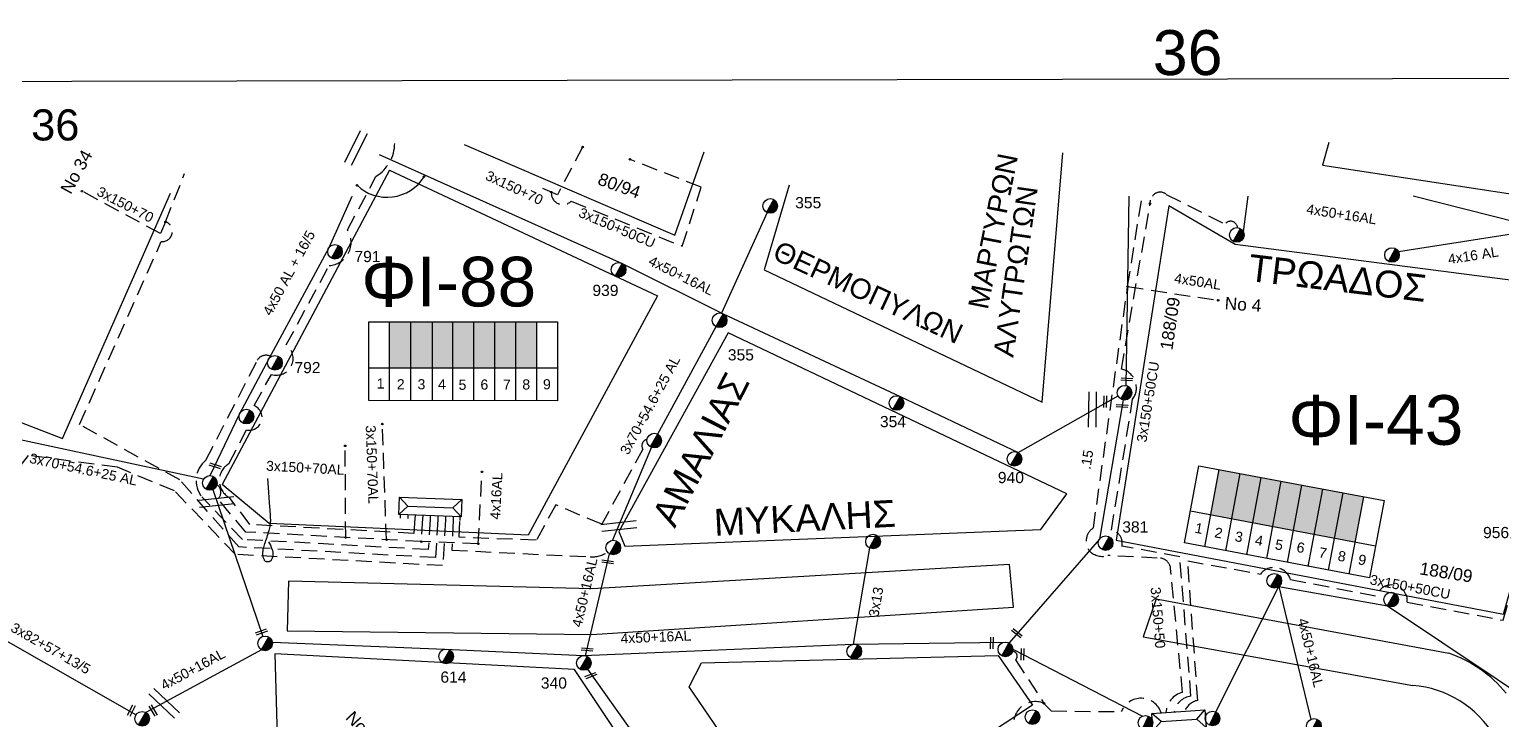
# Model space of a CAD drawing. Header units: millimetres. Extents: x 1421 to 7547, y 822 to 1873.
# Drawn here: x 7008.7 to 7245.6, y 1752.1 to 1863.1 of the extents above; entities that cross this region are included whole.
import ezdxf
from ezdxf.enums import TextEntityAlignment as Align

# ---------------------------------------------------------------- set-up
doc = ezdxf.new("R2010")
doc.units = ezdxf.units.MM
doc.linetypes.add('DASHED', pattern=[19.05, 12.7, -6.35])
doc.layers.get('0').update_dxf_attribs({"lineweight": 30})
for name, color, linetype, lineweight in [('3x13', 7, 'Continuous', 30), ('3x82+57+13_5', 7, 'Continuous', 30), ('4x50+16_5', 7, 'Continuous', 30), ('Pillar OTE', 7, 'Continuous', 30), ('PINAKIDA', 7, 'DASHED', 30), ('TEXT_ΚΑΛΩΔΙΩΝ', 7, 'Continuous', 30), ('Άγνωστα', 7, 'Continuous', 30), ('Άγνωστο εναέριο καλώδιο', 7, 'Continuous', 30), ('Γυμνά εναέρια ΧΤ (3Φ)   4x16AL', 7, 'Continuous', 30), ('Γυμνά εναέρια ΧΤ και ΦΟΠ (3Φ)   4x50+16AL', 7, 'Continuous', 30), ('Καλώδια ΧΤ   3x150+50CU', 7, 'DASHED', 30), ('Καλώδια ΧΤ   3x150+70AL', 7, 'DASHED', 30), ('Καλώδια ΧΤ   3x150AL+50CU', 7, 'DASHED', 30), ('Μηχανική τομή', 7, 'Continuous', 30), ('Στύλος ΦΜ', 7, 'Continuous', 30), ('Στύλος ΦΜ @ 1', 7, 'Continuous', 30), ('Συνδέσεις', 7, 'Continuous', 30), ('Συνεστραμμένα ΧΤ   3x70+54.6+25 AL', 7, 'SYN_LINE', 30), ('Τομή', 7, 'Continuous', 30), ('Υποσταθμός εναέριος 2 στύλων', 7, 'Continuous', 30), ('Υποσταθμός πόλεως', 7, 'Continuous', 30), ('Υπόβαθρο ΔΕΗ', 7, 'Continuous', 30), ('Υπόγεια Καλώδια Δικτύου ΧΤ   .15', 7, 'DASHED', 30), ('Υπόγεια Καλώδια Δικτύου ΧΤ  4x16AL', 7, 'DASHED', 30), ('Υπόγεια Καλώδια Δικτύου ΧΤ  4x50AL', 7, 'DASHED', 30)]:
    doc.layers.add(name, color=color, linetype=linetype, lineweight=lineweight)
doc.styles.add('arial', font='arial.ttf')
doc.styles.get("Standard").update_dxf_attribs({"font": 'arial.ttf'})
doc.linetypes.add('SYN_LINE', pattern='A,0.5,-0.0001,["/\\/\\/\\/",Standard,S=0.1,R=0,X=0,Y=-0.05],-0.25', length=0.7501)

# ---------------------------------------------------------------- blocks, each defined once
blk = doc.blocks.new('ΥΠΑΡΧΩΝ ΤΣΙΜΕΝΤΕΝΙΟΣ ΣΤΥΛΟΣ')
at = {"layer": 'Στύλος ΦΜ'}
blk.add_hatch(color=7, dxfattribs=at).paths.add_polyline_path([(-1.29, -2.28, 0.574793), (2.62, 0, 0.268822), (1.3, 2.27)])
at = {"layer": 'Στύλος ΦΜ', "color": 7}
blk.add_line((-1.29, -2.28), (1.3, 2.27), dxfattribs=at)
blk.add_circle((0, 0), 2.62, dxfattribs=at)
at = {"layer": 'Στύλος ΦΜ', "flags": 4}
for tag, p in [('ΑΡΙΘΜΟΣ', (-4.68, 8.05)), ('ΤΥΠΟΣ', (-4.91, 3.03))]:
    blk.add_attdef(tag, p, '', height=4, dxfattribs=at)
blk = doc.blocks.new('ΤΟΜΗ')
at = {"layer": 'Τομή', "lineweight": -3, "ltscale": 40}
for p, q in [((-11.37, 1.1), (11.37, 1.1)), ((11.37, -3.57), (-11.37, -3.57))]:
    blk.add_line(p, q, dxfattribs=at)
blk = doc.blocks.new('ΜΗΧΑΝΙΚΗ ΤΟΜΗ')
at = {"layer": 'Μηχανική τομή', "lineweight": -3, "ltscale": 40}
for p, q in [((-3.78, 1.15), (3.8, 1.15)), ((3.8, -0.4), (-3.78, -0.4))]:
    blk.add_line(p, q, dxfattribs=at)
blk = doc.blocks.new('ΥΠΟΣΤΑΘΜΟΣ ΕΝΑΕΡΙΟΣ ΕΠΙ 2 ΣΤΥΛΩΝ')
at = {"layer": 'Υποσταθμός εναέριος 2 στύλων', "linetype": 'Continuous', "lineweight": -3}
for points in [[(-11.97, -2.11, 0.574793), (-8.45, -0.07, 0.268822), (-9.64, 1.98)], [(9.68, -2.15, 0.574793), (13.19, -0.1, 0.268822), (12.01, 1.95)]]:
    blk.add_hatch(color=256, dxfattribs=at).paths.add_polyline_path(points)
for p, q in [((-11.97, -2.11), (-9.64, 1.98)), ((9.68, -2.15), (12.01, 1.95))]:
    blk.add_line(p, q, dxfattribs=at)
for centre in [(-10.81, -0.07), (10.84, -0.1)]:
    blk.add_circle(centre, 2.36, dxfattribs=at)
at = {"layer": 'Υποσταθμός πόλεως', "linetype": 'Continuous', "lineweight": -3, "ltscale": 40}
blk.add_lwpolyline([(-8.57, 2.82), (8.57, 2.82), (8.57, -2.82), (-8.57, -2.82)], close=True, dxfattribs=at)
for points in [[(-5.75, 0), (-8.57, 2.82)], [(-8.57, -2.82), (-5.75, 0)], [(-5.75, 0), (5.75, 0)], [(5.75, 0), (8.57, 2.82)], [(8.57, -2.82), (5.75, 0)]]:
    blk.add_lwpolyline(points, dxfattribs=at)
at = {"layer": 'Υποσταθμός εναέριος 2 στύλων', "ltscale": 40, "flags": 1}
for tag, p in [('ΜΕΤΑΣΧΗΜΑΤΙΣΜΟΣ', (14.09, 2.51)), ('ΙΣΧΥΣ', (14.07, -0.28)), ('ΑΡΙΘΜΟΣ', (14.19, -3))]:
    blk.add_attdef(tag, p, '', height=1.8, dxfattribs=at)
blk = doc.blocks.new('ΥΠΟΣΤΑΘΜΟΣ ΠΟΛΕΩΣ 9 ΑΝΑΧΩΡΗΣΕΩΝ')
at = {"layer": 'Υποσταθμός πόλεως', "ltscale": 40}
for p, q in [((-9.63, -2.82), (-9.63, -4)), ((-7.12, -2.82), (-7.12, -4)), ((-4.84, -2.82), (-4.84, -4)), ((-2.36, -2.82), (-2.36, -4)), ((0.09, -2.82), (0.09, -4)), ((2.55, -2.82), (2.55, -4)), ((5.02, -2.82), (5.02, -4)), ((7.48, -2.82), (7.48, -4)), ((9.61, -2.82), (9.61, -4))]:
    blk.add_line(p, q, dxfattribs=at)
blk.add_lwpolyline([(-10.02, 2.82), (10.02, 2.82), (10.02, -2.82), (-10.02, -2.82)], close=True, dxfattribs=at)
for points in [[(-7.21, 0), (-10.02, 2.82)], [(-10.02, -2.82), (-7.21, 0)], [(-7.21, 0), (7.21, 0)], [(7.21, 0), (10.02, 2.82)], [(10.02, -2.82), (7.21, 0)]]:
    blk.add_lwpolyline(points, dxfattribs=at)
at = {"layer": 'Υποσταθμός πόλεως', "linetype": 'SYN_LINE', "ltscale": 40, "flags": 1}
for tag, p in [('ΜΕΤΑΣΧΗΜΑΤΙΣΜΟΣ', (10.79, 1.71)), ('ΙΣΧΥΣ', (10.77, -1.08)), ('ΑΡΙΘΜΟΣ', (10.89, -3.8))]:
    blk.add_attdef(tag, p, '', height=1.8, dxfattribs=at)
blk = doc.blocks.new('_ΣΥΝΔΕΣΗ')
at = {"layer": 'Συνδέσεις', "linetype": 'SYN_LINE', "ltscale": 40}
blk.add_hatch(color=256, dxfattribs=at).paths.add_polyline_path([(0.5, -0.01, 1), (-0.5, -0.01, 1)])
at = {"layer": 'Συνδέσεις'}
blk.add_circle((0, -0.01), 0.5, dxfattribs=at)

msp = doc.modelspace()

# ---------------------------------------------------------------- hatches: boundary and pattern name
at = {"layer": 'Άγνωστα', "lineweight": -3}
msp.add_hatch(color=27, dxfattribs=at).paths.add_polyline_path([(7202.2, 1784.41), (7205.58, 1783.77), (7206.94, 1791.01), (7203.56, 1791.65)])
at = {"layer": 'Καλώδια ΧΤ   3x150+50CU', "linetype": 'DASHED', "lineweight": -3, "ltscale": 0.2}
h = msp.add_hatch(color=133, dxfattribs=at)
h.dxf.hatch_style = 1
h.paths.add_polyline_path([(7066.64, 1808.68), (7070.08, 1808.68), (7070.08, 1816.04), (7066.64, 1816.04)])
h = msp.add_hatch(color=173, dxfattribs=at)
h.dxf.hatch_style = 1
h.paths.add_polyline_path([(7070.08, 1808.68), (7073.52, 1808.67), (7073.52, 1816.04), (7070.08, 1816.04)])
h = msp.add_hatch(color=151, dxfattribs=at)
h.dxf.hatch_style = 1
h.paths.add_polyline_path([(7076.82, 1816.04), (7073.52, 1816.04), (7073.52, 1808.67), (7076.82, 1808.67)])
h = msp.add_hatch(color=27, dxfattribs=at)
h.dxf.hatch_style = 1
h.paths.add_polyline_path([(7080.21, 1808.67), (7080.21, 1816.04), (7076.82, 1816.04), (7076.82, 1808.67)])
h = msp.add_hatch(color=30, dxfattribs=at)
h.dxf.hatch_style = 1
h.paths.add_polyline_path([(7083.6, 1816.04), (7080.21, 1816.04), (7080.21, 1808.67), (7083.6, 1808.67)])
h = msp.add_hatch(color=1, dxfattribs=at)
h.dxf.hatch_style = 1
h.paths.add_polyline_path([(7086.94, 1816.04), (7083.6, 1816.04), (7083.6, 1808.67), (7086.94, 1808.66)])
h = msp.add_hatch(color=62, dxfattribs=at)
h.dxf.hatch_style = 1
h.paths.add_polyline_path([(7086.94, 1808.66), (7090.33, 1808.66), (7090.33, 1816.04), (7086.94, 1816.04)])
h = msp.add_hatch(color=6, dxfattribs=at)
h.dxf.hatch_style = 1
h.paths.add_polyline_path([(7198.82, 1785.05), (7202.2, 1784.41), (7203.56, 1791.65), (7200.18, 1792.28)])
h = msp.add_hatch(color=5, dxfattribs=at)
h.dxf.hatch_style = 1
h.paths.add_polyline_path([(7210.18, 1790.4), (7206.94, 1791.01), (7205.58, 1783.77), (7208.82, 1783.16)])
h = msp.add_hatch(color=85, dxfattribs=at)
h.dxf.hatch_style = 1
h.paths.add_polyline_path([(7212.15, 1782.53), (7213.51, 1789.78), (7210.18, 1790.4), (7208.82, 1783.16)])
h = msp.add_hatch(color=173, dxfattribs=at)
h.dxf.hatch_style = 1
h.paths.add_polyline_path([(7216.85, 1789.15), (7213.51, 1789.78), (7212.15, 1782.53), (7215.49, 1781.9)])
h = msp.add_hatch(color=1, dxfattribs=at)
h.dxf.hatch_style = 1
h.paths.add_polyline_path([(7220.13, 1788.54), (7216.85, 1789.15), (7215.49, 1781.9), (7218.77, 1781.28)])
h = msp.add_hatch(color=4, dxfattribs=at)
h.dxf.hatch_style = 1
h.paths.add_polyline_path([(7218.77, 1781.28), (7222.1, 1780.66), (7223.46, 1787.91), (7220.13, 1788.54)])

# ---------------------------------------------------------------- linework, layer by layer
at = {"color": 27, "linetype": 'Continuous', "lineweight": -3, "ltscale": 0.2}
msp.add_lwpolyline([(7185.66, 1836.26), (7185.17, 1805.81)], dxfattribs=at)
at = {"layer": '3x13', "color": 1, "lineweight": -3, "ltscale": 0.2}
msp.add_lwpolyline([(7143.88, 1779.69), (7141.24, 1764.19)], dxfattribs=at)
at = {"layer": '3x82+57+13_5', "color": 62, "linetype": 'Continuous', "lineweight": -3, "ltscale": 0.2}
msp.add_lwpolyline([(6996.09, 1769.77), (7025.82, 1752.84)], dxfattribs=at)
at = {"layer": '4x50+16_5', "color": 151, "lineweight": -3, "ltscale": 0.2}
msp.add_lwpolyline([(7037.76, 1791.32), (7042.46, 1801.19), (7047.23, 1810.14), (7056.9, 1828.02), (7060.6, 1836.26), (7060.6, 1836.26)], dxfattribs=at)
at = {"layer": 'Pillar OTE', "lineweight": -3, "ltscale": 40}
for points in [[(7063.32, 1803.4), (7063.32, 1816.04), (7093.65, 1816.04), (7093.65, 1803.37), (7063.32, 1803.4)], [(7066.64, 1803.4), (7066.64, 1816.04)], [(7070.08, 1803.4), (7070.08, 1816.04)], [(7073.52, 1803.39), (7073.52, 1816.04)], [(7076.82, 1803.39), (7076.82, 1816.04)], [(7080.21, 1803.39), (7080.21, 1816.04)], [(7083.6, 1803.38), (7083.6, 1816.04)], [(7086.94, 1803.38), (7086.94, 1816.04)], [(7090.33, 1803.38), (7090.33, 1816.04)], [(7063.32, 1808.68), (7093.65, 1808.66)], [(7194.58, 1780.48), (7196.91, 1792.9), (7226.72, 1787.3), (7224.38, 1774.85), (7194.58, 1780.48)], [(7197.85, 1779.86), (7200.18, 1792.28)], [(7201.23, 1779.22), (7203.56, 1791.65)], [(7204.61, 1778.58), (7206.94, 1791.01)], [(7207.85, 1777.97), (7210.18, 1790.4)], [(7211.17, 1777.34), (7213.51, 1789.78)], [(7214.51, 1776.71), (7216.85, 1789.15)], [(7217.79, 1776.09), (7220.13, 1788.54)], [(7221.12, 1775.46), (7223.46, 1787.91)], [(7195.55, 1785.67), (7225.36, 1780.04)]]:
    msp.add_lwpolyline(points, dxfattribs=at)
at = {"layer": 'PINAKIDA', "linetype": 'Continuous', "lineweight": -3, "ltscale": 0.2}
msp.add_lwpolyline([(5474.15, 1851.64), (7546.99, 1855.83), (7546.99, 826.44), (5474.15, 822.25)], close=True, dxfattribs=at)
at = {"layer": 'Άγνωστα', "lineweight": -3}
msp.add_lwpolyline([(7047.17, 1780.68), (7047.45, 1780.14), (7047.65, 1779.67), (7047.78, 1779.27), (7047.84, 1778.93), (7047.86, 1778.65), (7047.84, 1778.41), (7047.8, 1778.22), (7047.75, 1778.06), (7047.7, 1777.93), (7047.65, 1777.82), (7047.6, 1777.73), (7047.55, 1777.67), (7047.5, 1777.61), (7047.45, 1777.57), (7047.39, 1777.54), (7047.33, 1777.51), (7047.26, 1777.49), (7047.19, 1777.47), (7047.12, 1777.46), (7047.04, 1777.45), (7046.96, 1777.45), (7046.89, 1777.45), (7046.81, 1777.47), (7046.75, 1777.49), (7046.68, 1777.52), (7046.62, 1777.57), (7046.57, 1777.62), (7046.52, 1777.68), (7046.48, 1777.75), (7046.44, 1777.83), (7046.4, 1777.91), (7046.37, 1778), (7046.34, 1778.09), (7046.31, 1778.2), (7046.29, 1778.3), (7046.27, 1778.42), (7046.25, 1778.54), (7046.24, 1778.66), (7046.24, 1778.79), (7046.25, 1778.93), (7046.26, 1779.08), (7046.27, 1779.23), (7046.3, 1779.4), (7046.34, 1779.57), (7046.38, 1779.76), (7046.43, 1779.95), (7046.49, 1780.17), (7046.56, 1780.39), (7046.64, 1780.64), (7046.73, 1780.89), (7046.82, 1781.16), (7046.91, 1781.42), (7047, 1781.69), (7047.09, 1781.96), (7047.17, 1782.22), (7047.24, 1782.47), (7047.3, 1782.7), (7047.35, 1782.92), (7047.39, 1783.12), (7047.42, 1783.3), (7047.44, 1783.47), (7047.46, 1783.61), (7047.48, 1783.74), (7047.49, 1783.84), (7047.49, 1783.92), (7047.5, 1783.98), (7047.5, 1784.03), (7047.51, 1784.06), (7047.51, 1784.08), (7047.51, 1784.09), (7047.51, 1784.09), (7047.51, 1784.1), (7047.51, 1784.11), (7047.5, 1784.2), (7047.48, 1784.45), (7047.45, 1784.94), (7047.39, 1785.75), (7047.31, 1786.96), (7047.18, 1788.64), (7047.02, 1790.87)], dxfattribs=at)
at = {"layer": 'Άγνωστο εναέριο καλώδιο', "color": 1, "lineweight": -3, "ltscale": 0.2}
msp.add_lwpolyline([(7204.07, 1830.54), (7204.87, 1836.26), (7204.87, 1836.26)], dxfattribs=at)
at = {"layer": 'Γυμνά εναέρια ΧΤ (3Φ)   4x16AL', "color": 27, "lineweight": -3, "ltscale": 0.2}
msp.add_lwpolyline([(7252.41, 1830.95), (7229.07, 1827.3)], dxfattribs=at)
at = {"layer": 'Γυμνά εναέρια ΧΤ και ΦΟΠ (3Φ)   4x50+16AL', "color": 151, "lineweight": -3, "ltscale": 0.2}
msp.add_lwpolyline([(7064.96, 1842.98), (7104.1, 1825.46), (7120.34, 1817.32), (7148.83, 1804.02), (7167.81, 1795.03), (7183.9, 1804.13)], dxfattribs=at)
at = {"layer": 'Γυμνά εναέρια ΧΤ και ΦΟΠ (3Φ)   4x50+16AL', "color": 27, "lineweight": -3, "ltscale": 0.2}
for points in [[(7271.38, 1819.01), (7252.41, 1830.95), (7231.39, 1836.26), (7231.39, 1836.26)], [(7184.73, 1803.49), (7180.9, 1781.09), (7166.35, 1764.39)], [(7166.94, 1763.4), (7187.82, 1752.63)]]:
    msp.add_lwpolyline(points, dxfattribs=at)
at = {"layer": 'Γυμνά εναέρια ΧΤ και ΦΟΠ (3Φ)   4x50+16AL', "color": 1, "lineweight": -3, "ltscale": 0.2}
for points in [[(7038.18, 1789.06), (7046.26, 1765.46)], [(7098.19, 1762.32), (7102.06, 1778.72)], [(7046.02, 1763.31), (7027.39, 1753.22)], [(7047.76, 1764.51), (7075.53, 1763.39), (7097.88, 1762.36), (7141.24, 1764.19), (7165.71, 1764.54)], [(7098.51, 1760.16), (7112.57, 1740.39), (7123.21, 1723.24), (7126.97, 1717.69)]]:
    msp.add_lwpolyline(points, dxfattribs=at)
at = {"layer": 'Γυμνά εναέρια ΧΤ και ΦΟΠ (3Φ)   4x50+16AL', "color": 173, "lineweight": -3, "ltscale": 0.2}
msp.add_lwpolyline([(7199.62, 1753.3), (7209.79, 1773.48), (7227.28, 1770.35), (7253.84, 1752.59)], dxfattribs=at)
at = {"layer": 'Γυμνά εναέρια ΧΤ και ΦΟΠ (3Φ)   4x50+16AL', "color": 206, "lineweight": -3, "ltscale": 0.2}
msp.add_lwpolyline([(7209.79, 1773.48), (7214.91, 1752.1)], dxfattribs=at)
at = {"layer": 'Καλώδια ΧΤ   3x150+50CU', "color": 173, "linetype": 'DASHED', "lineweight": -3, "ltscale": 0.2}
msp.add_lwpolyline([(7092.68, 1836.92, 0.703983), (7095.86, 1835.47), (7113.74, 1828.22), (7116.8, 1837.71), (7105.34, 1842.19)], format="xyb", dxfattribs=at)
at = {"layer": 'Καλώδια ΧΤ   3x150+50CU', "color": 1, "lineweight": -3, "ltscale": 0.2}
for points in [[(7192.95, 1753.3, -0.328149), (7195.64, 1755.84), (7193.84, 1778.25), (7184.53, 1779.98, 0.420561), (7182.84, 1782.55), (7186.25, 1803.59, 0.53687), (7184.47, 1808.46), (7189.15, 1835.62, -0.57383), (7191.67, 1836.57), (7201.13, 1831.79, -0.696939), (7203.13, 1831.2)], [(7076.87, 1784.13), (7076.65, 1779.32), (7098.93, 1778.25, 0.157825), (7101.73, 1779.01)]]:
    msp.add_lwpolyline(points, format="xyb", dxfattribs=at)
at = {"layer": 'Καλώδια ΧΤ   3x150+50CU', "color": 30, "lineweight": -3, "ltscale": 0.2}
msp.add_lwpolyline([(7108.08, 1797.15, 0.521414), (7107.41, 1795.57), (7100.79, 1783.48), (7093.38, 1786.63), (7090.25, 1780.91), (7077.84, 1781.42), (7077.93, 1784.09)], format="xyb", dxfattribs=at)
at = {"layer": 'Καλώδια ΧΤ   3x150+50CU', "color": 4, "lineweight": -3, "ltscale": 0.2}
msp.add_lwpolyline([(7194.61, 1753.41, -0.249), (7196.73, 1755.15), (7195.12, 1777.6), (7206.84, 1775.48, -0.600909), (7211.65, 1774.62), (7225.49, 1771.94, -0.896788), (7230.46, 1770.96), (7245.87, 1768.05), (7248.84, 1777.9, -0.577215), (7247.84, 1780.28)], format="xyb", dxfattribs=at)
at = {"layer": 'Καλώδια ΧΤ   3x150+70AL', "color": 27, "lineweight": -3, "ltscale": 0.2}
msp.add_line((7080.9, 1780.35), (7071.73, 1780.71), dxfattribs=at)
at = {"layer": 'Καλώδια ΧΤ   3x150+70AL', "color": 173, "lineweight": -3, "ltscale": 0.2}
msp.add_lwpolyline([(7070.71, 1784.49), (7070.56, 1782.02), (7044.16, 1783.45), (7040.85, 1787.77, -0.577927), (7040.77, 1793.23), (7043.59, 1798.67, 0.923977), (7044.83, 1802.58), (7047.63, 1807.6, 0.852459), (7049.99, 1812.34), (7056.91, 1825.1, 0.566817), (7059.88, 1830.85), (7064.45, 1839.46, 0.259056), (7067.47, 1844.81)], format="xyb", dxfattribs=at)
at = {"layer": 'Καλώδια ΧΤ   3x150+70AL', "color": 173, "linetype": 'DASHED', "lineweight": -3, "ltscale": 0.2}
msp.add_lwpolyline([(7097.71, 1844.17), (7093.65, 1836.49), (7090.6, 1837.84)], dxfattribs=at)
at = {"layer": 'Καλώδια ΧΤ   3x150+70AL', "color": 133, "lineweight": -3, "ltscale": 0.2}
for points in [[(7030.57, 1832.14), (7033.64, 1839.91)], [(7030.57, 1832.14), (7029.75, 1830.26), (7017.12, 1837.09)]]:
    msp.add_lwpolyline(points, dxfattribs=at)
msp.add_lwpolyline([(7074.41, 1784.25), (7074.02, 1778.13), (7042.39, 1779.84), (7032.87, 1790.64), (7016.72, 1799.52), (7029.89, 1828.98, 0.88483), (7030.57, 1832.14)], format="xyb", dxfattribs=at)
at = {"layer": 'Καλώδια ΧΤ   3x150+70AL', "color": 151, "lineweight": -3, "ltscale": 0.2}
msp.add_lwpolyline([(7073.18, 1784.33), (7072.87, 1779.42), (7042.97, 1781.04), (7036.42, 1787.9, -0.411507), (7037.06, 1793.79), (7045.19, 1809.56, -0.474426), (7047.57, 1810.46)], format="xyb", dxfattribs=at)
at = {"layer": 'Καλώδια ΧΤ   3x150+70AL', "color": 62, "lineweight": -3, "ltscale": 0.2}
msp.add_lwpolyline([(7075.64, 1784.18), (7075.18, 1776.83), (7041.84, 1778.64), (7032, 1788.87), (7022.84, 1792.67), (7008.47, 1794.56), (7003.14, 1787.94), (6995.27, 1795.68, 0.529413), (6994.1, 1799.85)], format="xyb", dxfattribs=at)
at = {"layer": 'Καλώδια ΧΤ   3x150+70AL', "color": 27, "lineweight": -3, "ltscale": 0.2}
for points in [[(7066.14, 1781.01), (7065.48, 1799.62)], [(7059.57, 1781.37), (7059.49, 1796.11)]]:
    msp.add_lwpolyline(points, dxfattribs=at)
msp.add_lwpolyline([(7071.96, 1784.41), (7071.73, 1780.71), (7043.52, 1782.24), (7038.98, 1787.57, 0.495864), (7038.85, 1789.84)], format="xyb", dxfattribs=at)
at = {"layer": 'Καλώδια ΧΤ   3x150AL+50CU', "color": 5, "lineweight": -3, "ltscale": 0.2}
for points in [[(7166.89, 1763.03, -0.703782), (7167.42, 1761.69), (7171.97, 1754.67), (7173.12, 1753.45), (7184.43, 1753.35, -0.697716), (7190.85, 1753.17)], [(7171.97, 1754.67, 0.671966), (7167.36, 1750.19), (7171.21, 1745.13), (7175, 1747.25), (7203.07, 1720.46), (7152.68, 1687.7, 0.839834), (7149.71, 1686.61)]]:
    msp.add_lwpolyline(points, format="xyb", dxfattribs=at)
at = {"layer": 'Συνεστραμμένα ΧΤ   3x70+54.6+25 AL', "color": 30, "lineweight": -3, "ltscale": 20}
for points in [[(7127.42, 1833.63), (7120.06, 1817.46)], [(7119.18, 1815.28), (7109.34, 1797.18), (7102.52, 1780.92)]]:
    msp.add_lwpolyline(points, dxfattribs=at)
at = {"layer": 'Συνεστραμμένα ΧΤ   3x70+54.6+25 AL', "color": 27, "lineweight": -3, "ltscale": 20}
msp.add_lwpolyline([(7036.7, 1790.76), (6994.1, 1799.85)], dxfattribs=at)
at = {"layer": 'Υπόβαθρο ΔΕΗ', "lineweight": -3, "ltscale": 0.2}
for points in [[(7078.65, 1844.6), (7112.54, 1830.02), (7117.26, 1843.43)], [(7217.82, 1844.89), (7216.83, 1841.26), (7258.02, 1835), (7260.76, 1844.45)], [(7130.98, 1838.07), (7126.96, 1824.43), (7171.69, 1803.15), (7174.99, 1843.27)], [(7066.61, 1840.48), (7039.67, 1789.88)], [(7066.61, 1840.48), (7109.75, 1820.23), (7088.96, 1781.73), (7047.25, 1783.61)], [(6978.23, 1838.61), (6976.35, 1833.99), (7003.66, 1801.26), (7013.98, 1797.29), (7031.35, 1836.76)], [(7202.75, 1828.48), (7192.08, 1834.71), (7183.61, 1780.94), (7245.96, 1769.02), (7260.69, 1820.98), (7202.75, 1828.48)], [(7121.13, 1814.3), (7103.53, 1782.35), (7104.53, 1779.98), (7171.48, 1782.63), (7175.68, 1788.39), (7121.13, 1814.3)], [(7047.25, 1783.61), (7039.67, 1789.88)], [(7050.39, 1774.31), (7050.14, 1766.33), (7099.2, 1765.75), (7167.07, 1770.14), (7166.43, 1777), (7099.26, 1773.09), (7050.39, 1774.31)], [(7190.04, 1771.47), (7187.93, 1765.39), (7231.36, 1757.56)], [(7190.04, 1771.47), (7237.16, 1762.75)], [(7048.72, 1743.61), (7082.76, 1697.43), (7121.51, 1722.46), (7096.38, 1760.15), (7048.19, 1762.67), (7048.72, 1743.61)]]:
    msp.add_lwpolyline(points, dxfattribs=at)
msp.add_lwpolyline([(7114.88, 1757.33), (7116.83, 1761.19), (7164.61, 1762.4), (7170.11, 1754.39), (7133.35, 1730.21)], close=True, dxfattribs=at)
at = {"layer": 'Υπόβαθρο ΔΕΗ', "lineweight": -3}
msp.add_arc((7066.23, 1843.13), 7.03, 226.5287, 327.8978, dxfattribs=at)
at = {"layer": 'Υπόβαθρο ΔΕΗ', "lineweight": -3, "ltscale": 0.2}
for centre, radius, start, end in [((7230.56, 1743.51), 20.34, 39.0202, 71.0756), ((7230.01, 1740.74), 16.88, 30.7021, 85.4188)]:
    msp.add_arc(centre, radius, start, end, dxfattribs=at)
at = {"layer": 'Υπόγεια Καλώδια Δικτύου ΧΤ   .15', "color": 85, "lineweight": -3, "ltscale": 0.2}
msp.add_lwpolyline([(7191.6, 1753.21, -0.32899), (7194.28, 1756.45), (7192.37, 1776.35, 0.428245), (7190.22, 1778.04), (7182.28, 1778.46, -0.274943), (7179.32, 1779.17, -0.44104), (7179.94, 1782.92), (7185.45, 1821.72), (7187.77, 1836.26)], format="xyb", dxfattribs=at)
at = {"layer": 'Υπόγεια Καλώδια Δικτύου ΧΤ  4x16AL', "color": 27, "lineweight": -3, "ltscale": 0.2}
msp.add_lwpolyline([(7080.9, 1780.35), (7081.52, 1791.93)], dxfattribs=at)
at = {"layer": 'Υπόγεια Καλώδια Δικτύου ΧΤ  4x50AL', "color": 85, "lineweight": -3, "ltscale": 0.2}
msp.add_lwpolyline([(7185.45, 1821.72), (7200.02, 1819.53)], dxfattribs=at)

# ---------------------------------------------------------------- block references
at = {"layer": 'Μηχανική τομή', "lineweight": -3}
for p, xscale, yscale, zscale, rotation in [((7185.31, 1806.72), 0.2499999999999187, 0.2499999999999187, 0.2499999999999187, 356.7724137810678), ((7181.94, 1803.22), 0.2499999999999187, 0.2499999999999187, 0.2499999999999187, 88.41138844406339), ((7184.55, 1802.41), 0.2499999999999187, 0.2499999999999187, 0.2499999999999187, 356.7724137810678), ((7038.52, 1792.8), 0.2499999999999186, 0.2499999999999186, 0.2499999999999186, 342.8399546410858), ((7101.73, 1777.36), 0.2499999999999186, 0.2499999999999186, 0.2499999999999186, 352.6950073624005), ((7046.04, 1766.07), 0.2499999999999186, 0.2499999999999186, 0.2499999999999186, 19.20442051791023), ((7167.57, 1765.89), 0.2499999999999187, 0.2499999999999187, 0.2499999999999187, 321.5187885833964), ((7098.45, 1763.42), 0.2499999999999187, 0.2499999999999187, 0.2499999999999187, 175.0419538045839), ((7163.68, 1764.39), 0.2499999999999187, 0.2499999999999187, 0.2499999999999187, 88.41138844406339), ((7168.6, 1762.55), 0.2499999999999187, 0.2499999999999187, 0.2499999999999187, 88.41138844406339), ((7099.06, 1759.07), 0.2499999999999187, 0.2499999999999187, 0.2499999999999187, 20.23471262866764), ((7025.14, 1753.47), 0.2499999999999186, 0.2499999999999186, 0.2499999999999186, 63.1626774695232), ((7028.66, 1753.55), 0.2499999999999186, 0.2499999999999186, 0.2499999999999186, 120.7473409145398)]:
    msp.add_blockref('ΜΗΧΑΝΙΚΗ ΤΟΜΗ', p, dxfattribs=dict(at, xscale=xscale, yscale=yscale, zscale=zscale, rotation=rotation))
at = {"layer": 'Στύλος ΦΜ @ 1', "lineweight": -3, "ltscale": 40}
ref = msp.add_blockref('ΥΠΑΡΧΩΝ ΤΣΙΜΕΝΤΕΝΙΟΣ ΣΤΥΛΟΣ', (7127.91, 1834.7), dxfattribs=dict(at, xscale=0.4499999999998181, yscale=0.4499999999998181, zscale=0.4499999999998181))
ref.add_attrib('ΤΥΠΟΣ', '355', (7131.93, 1834.33), dxfattribs={"layer": 'Στύλος ΦΜ', "height": 1.8, "flags": 4})
at = {"layer": 'Στύλος ΦΜ @ 1', "lineweight": -3, "ltscale": 40, "xscale": 0.4499999999998181, "yscale": 0.4499999999998181, "zscale": 0.4499999999998181}
for p in [(7203.01, 1830.03), (7228, 1826.81), (7184.95, 1804.65), (7043.58, 1800.81), (7109.24, 1796.95), (7037.71, 1790.14), (7102.65, 1779.74), (7144.46, 1780.71), (7209.05, 1774.4), (7227.86, 1771.37), (7046.6, 1764.33), (7141.44, 1763.03), (7165.76, 1763.36), (7170.13, 1752.46), (7026.81, 1752.2), (7215.44, 1751.04)]:
    msp.add_blockref('ΥΠΑΡΧΩΝ ΤΣΙΜΕΝΤΕΝΙΟΣ ΣΤΥΛΟΣ', p, dxfattribs=at)
at = {"layer": 'Στύλος ΦΜ @ 1', "lineweight": -3, "ltscale": 40}
ref = msp.add_blockref('ΥΠΑΡΧΩΝ ΤΣΙΜΕΝΤΕΝΙΟΣ ΣΤΥΛΟΣ', (7057.85, 1827.33), dxfattribs=dict(at, xscale=0.4499999999998181, yscale=0.4499999999998181, zscale=0.4499999999998181))
ref.add_attrib('ΤΥΠΟΣ', '791', (7060.98, 1825.67), dxfattribs={"layer": 'Στύλος ΦΜ', "height": 1.8, "flags": 4})
ref = msp.add_blockref('ΥΠΑΡΧΩΝ ΤΣΙΜΕΝΤΕΝΙΟΣ ΣΤΥΛΟΣ', (7103.51, 1824.43), dxfattribs=dict(at, xscale=0.4499999999998181, yscale=0.4499999999998181, zscale=0.4499999999998181))
ref.add_attrib('ΤΥΠΟΣ', '939', (7099.29, 1820.22), dxfattribs={"layer": 'Στύλος ΦΜ', "height": 1.8, "flags": 4})
ref = msp.add_blockref('ΥΠΑΡΧΩΝ ΤΣΙΜΕΝΤΕΝΙΟΣ ΣΤΥΛΟΣ', (7119.76, 1816.3), dxfattribs=dict(at, xscale=0.4499999999998181, yscale=0.4499999999998181, zscale=0.4499999999998181))
ref.add_attrib('ΤΥΠΟΣ', '355', (7121.09, 1809.85), dxfattribs={"layer": 'Στύλος ΦΜ', "height": 1.8, "flags": 4})
ref = msp.add_blockref('ΥΠΑΡΧΩΝ ΤΣΙΜΕΝΤΕΝΙΟΣ ΣΤΥΛΟΣ', (7048.19, 1809.46), dxfattribs=dict(at, xscale=0.4499999999998181, yscale=0.4499999999998181, zscale=0.4499999999998181))
ref.add_attrib('ΤΥΠΟΣ', '792', (7051.32, 1807.8), dxfattribs={"layer": 'Στύλος ΦΜ', "height": 1.8, "flags": 4})
ref = msp.add_blockref('ΥΠΑΡΧΩΝ ΤΣΙΜΕΝΤΕΝΙΟΣ ΣΤΥΛΟΣ', (7148.24, 1803), dxfattribs=dict(at, xscale=0.4499999999998181, yscale=0.4499999999998181, zscale=0.4499999999998181))
ref.add_attrib('ΤΥΠΟΣ', '354', (7145.57, 1799.11), dxfattribs={"layer": 'Στύλος ΦΜ', "height": 1.8, "flags": 4})
ref = msp.add_blockref('ΥΠΑΡΧΩΝ ΤΣΙΜΕΝΤΕΝΙΟΣ ΣΤΥΛΟΣ', (7167.23, 1794.01), dxfattribs=dict(at, xscale=0.4499999999998181, yscale=0.4499999999998181, zscale=0.4499999999998181))
ref.add_attrib('ΤΥΠΟΣ', '940', (7164.56, 1790.11), dxfattribs={"layer": 'Στύλος ΦΜ', "height": 1.8, "flags": 4})
ref = msp.add_blockref('ΥΠΑΡΧΩΝ ΤΣΙΜΕΝΤΕΝΙΟΣ ΣΤΥΛΟΣ', (7181.9, 1780.46), dxfattribs=dict(at, xscale=0.4499999999998181, yscale=0.4499999999998181, zscale=0.4499999999998181))
ref.add_attrib('ΤΥΠΟΣ', '381', (7184.58, 1782.16), dxfattribs={"layer": 'Στύλος ΦΜ', "height": 1.8, "flags": 4})
ref = msp.add_blockref('ΥΠΑΡΧΩΝ ΤΣΙΜΕΝΤΕΝΙΟΣ ΣΤΥΛΟΣ', (7248.42, 1781.31), dxfattribs=dict(at, xscale=0.4499999999998181, yscale=0.4499999999998181, zscale=0.4499999999998181))
ref.add_attrib('ΤΥΠΟΣ', '956', (7242.66, 1781.26), dxfattribs={"layer": 'Στύλος ΦΜ', "height": 1.8, "flags": 4})
ref = msp.add_blockref('ΥΠΑΡΧΩΝ ΤΣΙΜΕΝΤΕΝΙΟΣ ΣΤΥΛΟΣ', (7075.74, 1762.23), dxfattribs=dict(at, xscale=0.4499999999998181, yscale=0.4499999999998181, zscale=0.4499999999998181))
ref.add_attrib('ΤΥΠΟΣ', '614', (7074.82, 1758), dxfattribs={"layer": 'Στύλος ΦΜ', "height": 1.8, "flags": 4})
ref = msp.add_blockref('ΥΠΑΡΧΩΝ ΤΣΙΜΕΝΤΕΝΙΟΣ ΣΤΥΛΟΣ', (7097.91, 1761.18), dxfattribs=dict(at, xscale=0.4499999999998181, yscale=0.4499999999998181, zscale=0.4499999999998181))
ref.add_attrib('ΤΥΠΟΣ', '340', (7090.99, 1757.05), dxfattribs={"layer": 'Στύλος ΦΜ', "height": 1.8, "flags": 4})
at = {"layer": 'Συνδέσεις', "lineweight": -3, "xscale": 0.25, "yscale": 0.25, "zscale": 0.25}
for p in [(7097.71, 1844.17), (7105.34, 1842.2), (7072.18, 1839.4), (7017.12, 1837.09), (7061.39, 1838.03), (7092.68, 1836.92), (7189.05, 1835.07), (7030.57, 1832.14), (7185.45, 1821.72), (7200.02, 1819.53), (7065.48, 1799.62), (7059.49, 1796.11), (7081.52, 1791.93), (7059.57, 1781.37), (7066.15, 1781.01), (7071.73, 1780.71), (7080.91, 1780.35), (7171.97, 1754.67)]:
    msp.add_blockref('_ΣΥΝΔΕΣΗ', p, dxfattribs=at)
at = {"layer": 'Τομή', "lineweight": -3}
for p, xscale, yscale, zscale, rotation in [((7061.5, 1843.88), 0.2499999999998871, 0.2499999999998871, 0.2499999999998871, 243.3881188786319), ((7179.47, 1801.96), 0.2499999999998872, 0.2499999999998872, 0.2499999999998872, 89.2280286014407), ((7038.83, 1786.77), 0.2499999999998871, 0.2499999999998871, 0.2499999999998871, 186.1921549935762), ((7103.59, 1782.89), 0.2499999999998871, 0.2499999999998871, 0.2499999999998871, 186.1921549935762), ((7030.14, 1754.45), 0.2499999999998871, 0.2499999999998871, 0.2499999999998871, 136.4041713877465)]:
    msp.add_blockref('ΤΟΜΗ', p, dxfattribs=dict(at, xscale=xscale, yscale=yscale, zscale=zscale, rotation=rotation))
at = {"layer": 'Υποσταθμός εναέριος 2 στύλων', "lineweight": -3, "xscale": 0.4999999999999998, "yscale": 0.4999999999999998, "zscale": 0.4999999999999998, "rotation": 3.747145617880559}
msp.add_blockref('ΥΠΟΣΤΑΘΜΟΣ ΕΝΑΕΡΙΟΣ ΕΠΙ 2 ΣΤΥΛΩΝ', (7193.7, 1751.94), dxfattribs=at)
at = {"layer": 'Υποσταθμός πόλεως', "lineweight": -3, "xscale": 0.4999999999999998, "yscale": 0.4999999999999998, "zscale": 0.4999999999999998, "rotation": 357.9141753761306}
msp.add_blockref('ΥΠΟΣΤΑΘΜΟΣ ΠΟΛΕΩΣ 9 ΑΝΑΧΩΡΗΣΕΩΝ', (7073.2, 1786.27), dxfattribs=at)

# ---------------------------------------------------------------- texts
at = {"linetype": 'Continuous', "lineweight": -3, "ltscale": 0.2}
for height, p in [(7.228, (7189.49, 1855.76)), (5, (7008.94, 1845.24))]:
    msp.add_text('36', height=height, dxfattribs=at).set_placement(p)
at = {"lineweight": -3, "ltscale": 40, "width": 51.2353, "attachment_point": 1, "style": 'arial'}
for s, insert, char_height, rotation in [('{\\H1.083x;ΜΑΡΤΥΡΩΝ}', (7159.73, 1818.53), 3, 78.8535), ('{\\H1.083x;ΑΛΥΤΡΩΤΩΝ}', (7163.81, 1810.7), 3, 81.7579), ('{\\H1.083x;ΘΕΡΜΟΠΥΛΩΝ}', (7129.44, 1829.22), 3, 335.1056), ('{\\H1.083x;ΤΡΩΑΔΟΣ}', (7205.21, 1826.97), 4, 353.1832), ('{\\H1.083x;ΑΜΑΛΙΑΣ}', (7108.7, 1784.71), 4, 62.8178), ('{\\H1.083x;ΜΥΚΑΛΗΣ}', (7118.73, 1785.93), 4, 2.9446)]:
    msp.add_mtext(s, dxfattribs=dict(at, insert=insert, char_height=char_height, rotation=rotation))
at = {"lineweight": -3, "ltscale": 30, "char_height": 1.63, "width": 11.2573, "attachment_point": 1}
for s, insert, rotation in [('1', (7064.56, 1806.96), 0.0036), ('2', (7067.8, 1806.83), 0.0036), ('3', (7071.13, 1806.83), 0.0036), ('4', (7074.44, 1806.83), 0.0036), ('5', (7077.74, 1806.75), 0.0036), ('6', (7081.26, 1806.78), 0.0036), ('7', (7084.89, 1806.78), 0.0036), ('8', (7088, 1806.8), 0.0036), ('9', (7091.33, 1806.83), 0.0036), ('1', (7196.46, 1783.75), 349.3636), ('2', (7199.62, 1783.02), 349.3636), ('3', (7202.89, 1782.4), 349.3636), ('4', (7206.14, 1781.79), 349.3636), ('5', (7209.37, 1781.1), 349.3636), ('6', (7212.83, 1780.66), 349.9239), ('7', (7216.4, 1779.81), 349.3636), ('8', (7219.46, 1779.26), 349.3636), ('9', (7222.74, 1778.67), 349.3636)]:
    msp.add_mtext(s, dxfattribs=dict(at, insert=insert, rotation=rotation))
at = {"layer": 'TEXT_ΚΑΛΩΔΙΩΝ', "lineweight": -3, "ltscale": 0.2}
for s, rotation, p in [('3x150+70', 334.8304, (7086.73, 1837.64)), ('3x150+70', 332.6689, (7024.1, 1834.94)), ('3x150+50CU', 336.9189, (7103.26, 1831.2)), ('4x50+16AL', 351.3242, (7219.88, 1833.38)), ('4x50 AL + 16/5', 61.5947, (7050.43, 1823.93)), (' 4x16 AL', 8.8811, (7240.77, 1826.7)), ('4x50+16AL', 333.4029, (7113.6, 1823.49)), ('4x50AL', 351.4401, (7196.73, 1822.55)), ('3x70+54.6+25 AL', 61.4649, (7108.57, 1802.67)), ('3x150+50CU', 80.7731, (7188.72, 1803.19)), ('3x150+70AL', 272.0489, (7063.82, 1793.12)), ('3x70+54.6+25 AL', 347.9425, (7017.35, 1792.33)), ('.15', 80.7731, (7178.9, 1793.9)), ('3x150+70AL', 356.8996, (7053.07, 1792.58)), ('4x16AL', 86.8629, (7083.81, 1788.04)), ('4x50+16AL', 76.7196, (7098.04, 1772.53)), ('3x150+50CU', 349.2916, (7230.93, 1773.42)), ('3x13', 80.3156, (7144.94, 1771)), ('3x150+50', 274.5938, (7190.33, 1768.46)), ('4x50+16AL', 283.4666, (7214.92, 1762.82)), ('3x82+57+13/5', 330.3448, (7012.09, 1763.54)), ('4x50+16AL', 2.4217, (7109.5, 1765.35)), ('4x50+16AL', 28.437, (7034.96, 1760.16))]:
    msp.add_text(s, height=1.6, rotation=rotation, dxfattribs=at).set_placement(p, align=Align.MIDDLE_CENTER)
at = {"layer": 'Υπόβαθρο ΔΕΗ', "lineweight": -3, "char_height": 2, "attachment_point": 1}
for s, insert, rotation in [('Νο 34', (7013.55, 1837.42), 61.1356), ('80/94', (7100.66, 1840.1), 340.0973), ('188/09', (7190.66, 1811.71), 81.5813), ('Νο 4', (7201.16, 1820.07), 355.8706), ('188/09', (7232.66, 1777.42), 350.9145), ('Νο 5', (7060.87, 1753.65), 313.2317)]:
    msp.add_mtext_dynamic_manual_height_columns(s, width=17.2548, gutter_width=12.5, heights=[0], dxfattribs=dict(at, insert=insert, rotation=rotation))
at = {"layer": 'Υπόβαθρο ΔΕΗ', "lineweight": -3, "char_height": 8, "attachment_point": 1}
for s, insert in [('ΦI-88', (7062.07, 1826.53)), ('ΦI-43', (7211.31, 1804.27))]:
    msp.add_mtext_dynamic_manual_height_columns(s, width=30.8332, gutter_width=12.5, heights=[0], dxfattribs=dict(at, insert=insert))

doc.saveas('drawing.dxf')
